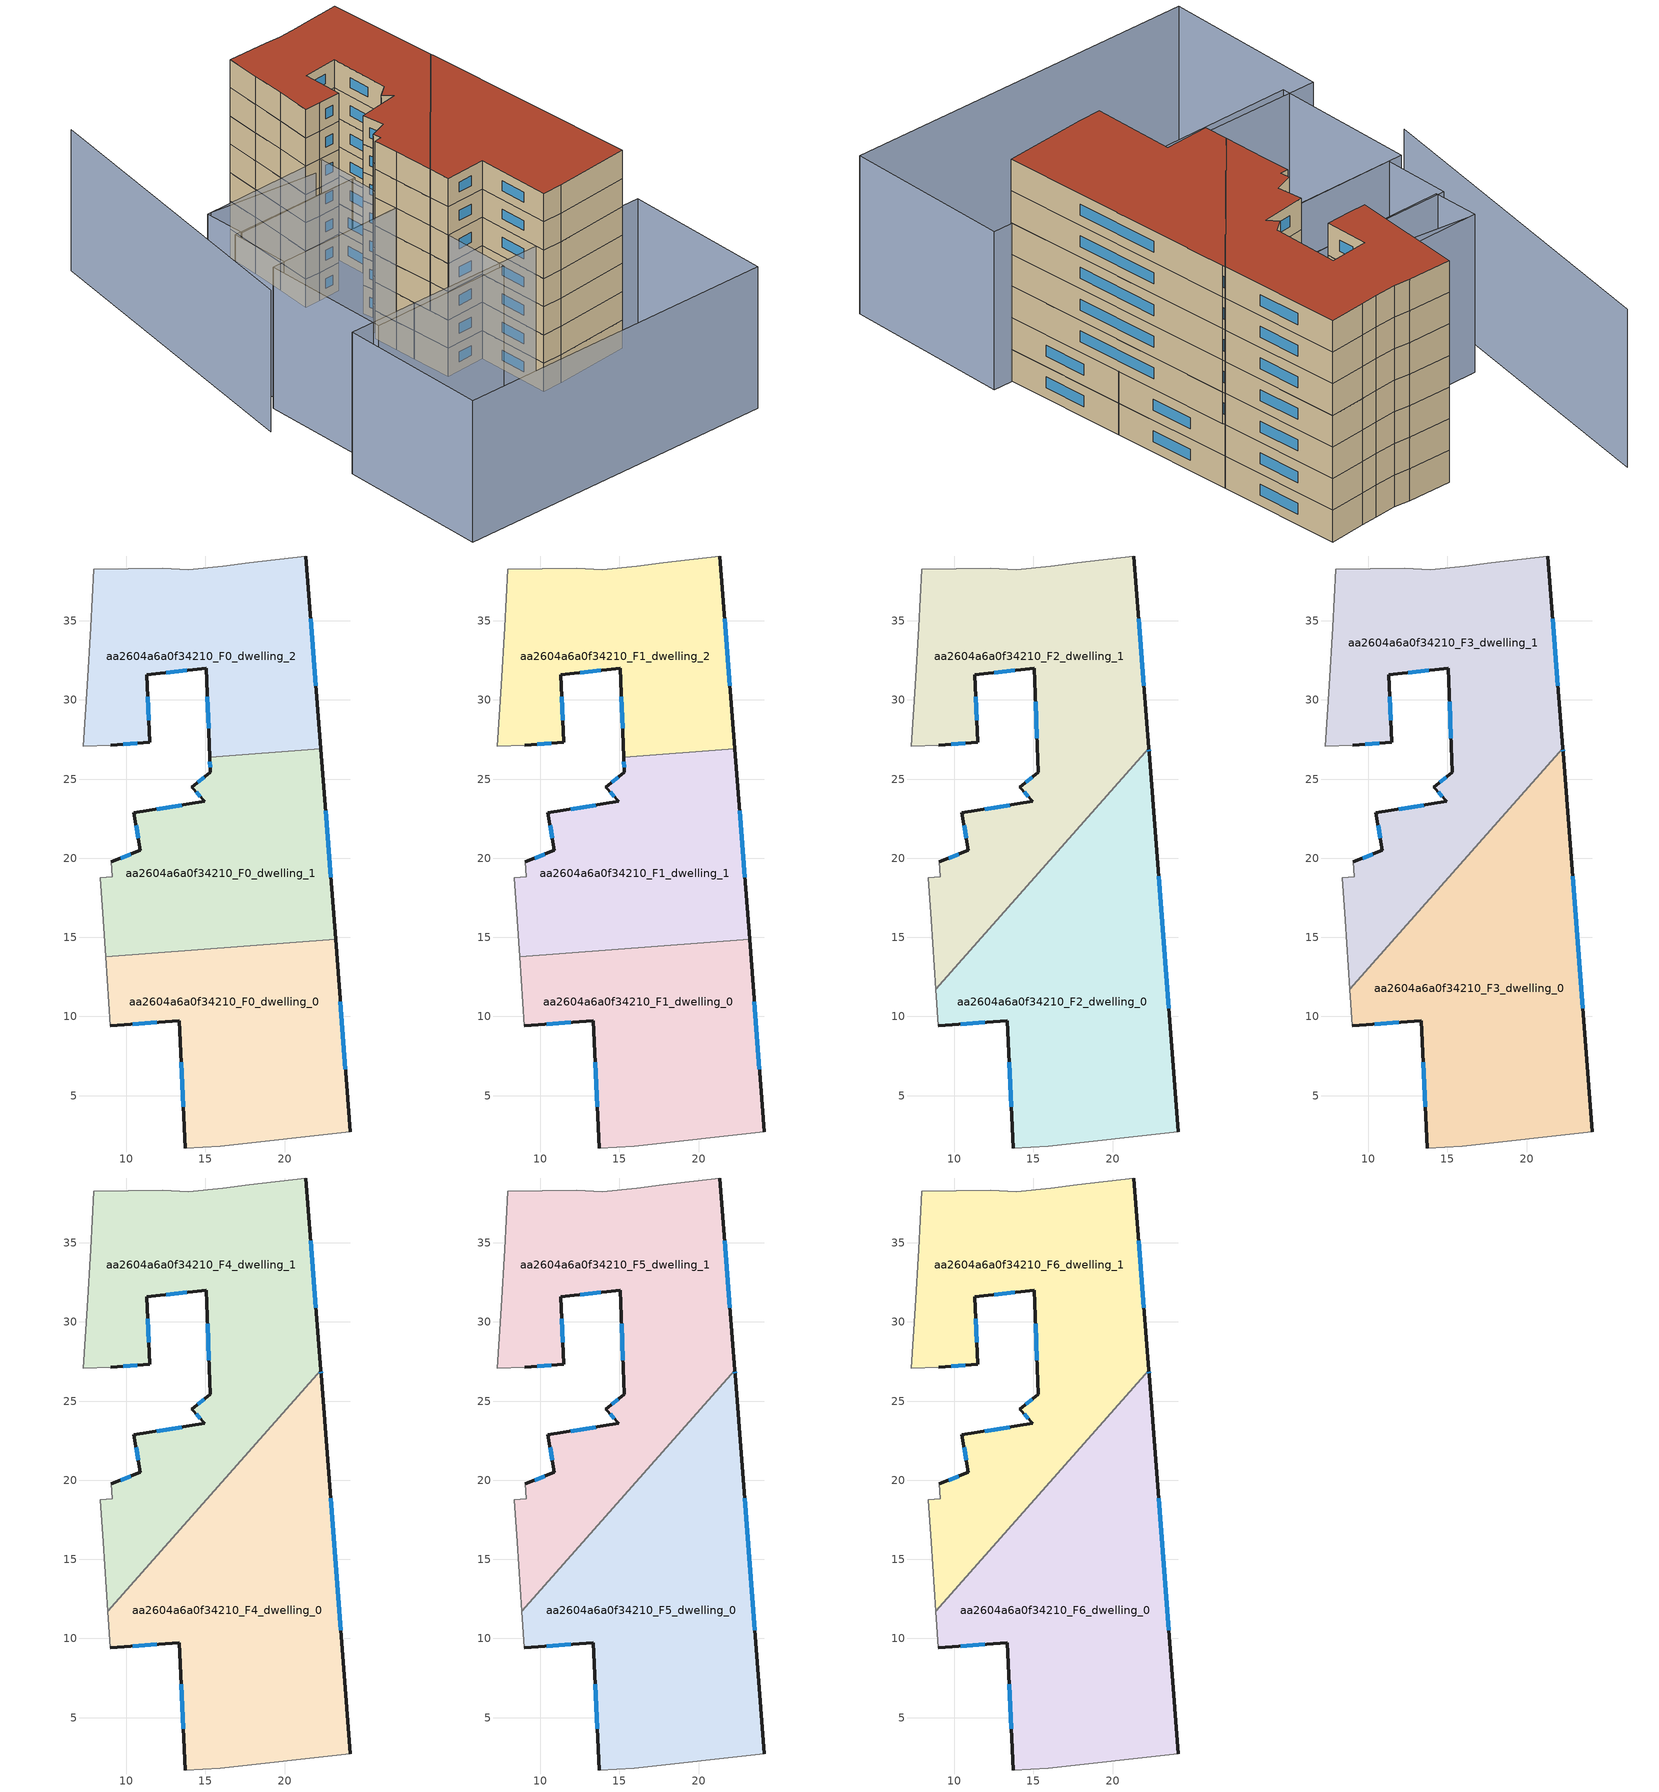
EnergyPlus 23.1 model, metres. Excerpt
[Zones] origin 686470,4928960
aa2604a6a0f34210_F0_dwelling_0
 floor ground (EU_floor_Construction): 23.22,14.89 24.16,2.72 15.95,1.8 13.74,1.69 13.36,9.73 8.98,9.4 8.69,13.77 z0
 wall outside (EU_wall_Construction): 8.98,9.4 13.36,9.73 13.74,1.69 / 24.16,2.72 23.22,14.89 z0:3
 wall adiabatic (EU_wall_Construction): 8.69,13.77 8.98,9.4 / 13.74,1.69 15.95,1.8 24.16,2.72 z0:3
 wall to aa2604a6a0f34210_F0_dwelling_1 (EU_wall_Construction): 23.22,14.89 8.69,13.77 z0:3
 window (EU_Window_Construction): 13.48,7.12 13.61,4.3 / 10.4,9.51 11.93,9.62 / 23.85,6.68 23.53,10.93 z0.98:2.02
aa2604a6a0f34210_F0_dwelling_1
 floor ground (EU_floor_Construction): 22.3,26.93 23.22,14.89 8.69,13.77 8.55,16.07 8.37,18.78 9.13,18.84 9.04,19.77 10.89,20.5 10.49,22.86 14.95,23.6 14.15,24.48 15.31,25.44 15.27,26.39 z0
 wall outside (EU_wall_Construction): 15.27,26.39 15.31,25.44 14.15,24.48 14.95,23.6 10.49,22.86 10.89,20.5 9.04,19.77 / 23.22,14.89 22.3,26.93 z0:3
 wall adiabatic (EU_wall_Construction): 9.04,19.77 9.13,18.84 8.37,18.78 8.55,16.07 8.69,13.77 z0:3
 wall to aa2604a6a0f34210_F0_dwelling_2 (EU_wall_Construction): 22.3,26.93 15.27,26.39 z0:3
 window (EU_Window_Construction): 10.29,20.26 9.64,20.01 / 10.62,22.09 10.76,21.27 / 13.5,23.36 11.94,23.1 / 14.41,24.19 14.69,23.89 / 14.93,25.13 14.52,24.79 / 15.28,26.08 15.3,25.75 / 22.92,18.81 22.6,23.02 z0.98:2.02
aa2604a6a0f34210_F0_dwelling_2
 floor ground (EU_floor_Construction): 21.34,39.1 22.3,26.93 15.27,26.39 15.06,32.02 11.29,31.59 11.48,27.32 9.03,27.15 7.28,27.08 7.55,30.92 7.76,34.59 7.96,38.26 12.3,38.34 13.91,38.24 16.1,38.46 17.77,38.66 z0
 wall outside (EU_wall_Construction): 22.3,26.93 21.34,39.1 / 9.03,27.15 11.48,27.32 11.29,31.59 15.06,32.02 15.27,26.39 z0:3
 wall adiabatic (EU_wall_Construction): 21.34,39.1 17.77,38.66 16.1,38.46 13.91,38.24 12.3,38.34 7.96,38.26 7.76,34.59 7.55,30.92 7.28,27.08 9.03,27.15 z0:3
 window (EU_Window_Construction): 21.98,30.89 21.65,35.14 / 15.13,30.19 15.2,28.22 / 12.51,31.73 13.83,31.88 / 11.42,28.71 11.35,30.2 / 9.82,27.21 10.68,27.26 z0.98:2.02
aa2604a6a0f34210_F1_dwelling_0
 floor to aa2604a6a0f34210_F0_dwelling_0 (EU_floor_Construction): 23.22,14.89 24.16,2.72 15.95,1.8 13.74,1.69 13.36,9.73 8.98,9.4 8.69,13.77 z3
 wall outside (EU_wall_Construction): 8.98,9.4 13.36,9.73 13.74,1.69 / 24.16,2.72 23.22,14.89 z3:6
 wall adiabatic (EU_wall_Construction): 8.69,13.77 8.98,9.4 / 13.74,1.69 15.95,1.8 24.16,2.72 z3:6
 wall to aa2604a6a0f34210_F1_dwelling_1 (EU_wall_Construction): 23.22,14.89 8.69,13.77 z3:6
 window (EU_Window_Construction): 13.48,7.12 13.61,4.3 / 10.4,9.51 11.93,9.62 / 23.85,6.68 23.53,10.93 z3.98:5.02
aa2604a6a0f34210_F1_dwelling_1
 floor to aa2604a6a0f34210_F0_dwelling_1 (EU_floor_Construction): 22.3,26.93 23.22,14.89 8.69,13.77 8.55,16.07 8.37,18.78 9.13,18.84 9.04,19.77 10.89,20.5 10.49,22.86 14.95,23.6 14.15,24.48 15.31,25.44 15.27,26.39 z3
 wall outside (EU_wall_Construction): 15.27,26.39 15.31,25.44 14.15,24.48 14.95,23.6 10.49,22.86 10.89,20.5 9.04,19.77 / 23.22,14.89 22.3,26.93 z3:6
 wall adiabatic (EU_wall_Construction): 9.04,19.77 9.13,18.84 8.37,18.78 8.55,16.07 8.69,13.77 z3:6
 wall to aa2604a6a0f34210_F1_dwelling_2 (EU_wall_Construction): 22.3,26.93 15.27,26.39 z3:6
 window (EU_Window_Construction): 10.29,20.26 9.64,20.01 / 10.62,22.09 10.76,21.27 / 13.5,23.36 11.94,23.1 / 14.41,24.19 14.69,23.89 / 14.93,25.13 14.52,24.79 / 15.28,26.08 15.3,25.75 / 22.92,18.81 22.6,23.02 z3.98:5.02
aa2604a6a0f34210_F1_dwelling_2
 floor to aa2604a6a0f34210_F0_dwelling_2 (EU_floor_Construction): 21.34,39.1 22.3,26.93 15.27,26.39 15.06,32.02 11.29,31.59 11.48,27.32 9.03,27.15 7.28,27.08 7.55,30.92 7.76,34.59 7.96,38.26 12.3,38.34 13.91,38.24 16.1,38.46 17.77,38.66 z3
 wall outside (EU_wall_Construction): 22.3,26.93 21.34,39.1 / 9.03,27.15 11.48,27.32 11.29,31.59 15.06,32.02 15.27,26.39 z3:6
 wall adiabatic (EU_wall_Construction): 21.34,39.1 17.77,38.66 16.1,38.46 13.91,38.24 12.3,38.34 7.96,38.26 7.76,34.59 7.55,30.92 7.28,27.08 9.03,27.15 z3:6
 window (EU_Window_Construction): 21.98,30.89 21.65,35.14 / 15.13,30.19 15.2,28.22 / 12.51,31.73 13.83,31.88 / 11.42,28.71 11.35,30.2 / 9.82,27.21 10.68,27.26 z3.98:5.02
aa2604a6a0f34210_F2_dwelling_0
 floor to aa2604a6a0f34210_F1_dwelling_0 (EU_floor_Construction): 23.22,14.89 24.16,2.72 15.95,1.8 13.74,1.69 13.36,9.73 8.98,9.4 8.83,11.73 10.78,13.93 z6
 floor to aa2604a6a0f34210_F1_dwelling_1 (EU_floor_Construction): 22.3,26.93 22.32,26.67 23.22,14.89 10.78,13.93 22.28,26.93 z6
 wall outside (EU_wall_Construction): 8.98,9.4 13.36,9.73 13.74,1.69 / 24.16,2.72 22.32,26.66 22.29,26.95 z6:9
 wall adiabatic (EU_wall_Construction): 13.74,1.69 15.95,1.8 24.16,2.72 / 8.83,11.73 8.98,9.4 z6:9
 wall to aa2604a6a0f34210_F2_dwelling_1 (EU_wall_Construction): 22.29,26.95 8.83,11.73 z6:9
 window (EU_Window_Construction): 13.48,7.12 13.61,4.3 / 10.4,9.51 11.93,9.62 / 22.31,26.75 22.3,26.85 / 23.56,10.51 22.92,18.87 z6.98:8.02
aa2604a6a0f34210_F2_dwelling_1
 floor to aa2604a6a0f34210_F1_dwelling_1 (EU_floor_Construction): 22.28,26.93 10.78,13.93 8.7,13.77 8.55,16.07 8.37,18.78 9.13,18.84 9.04,19.77 10.89,20.5 10.49,22.86 14.95,23.6 14.15,24.48 15.31,25.44 15.27,26.39 z6
 floor to aa2604a6a0f34210_F1_dwelling_2 (EU_floor_Construction): 21.34,39.1 22.29,26.95 22.28,26.93 15.27,26.39 15.06,32.02 11.29,31.59 11.48,27.32 9.03,27.15 7.28,27.08 7.55,30.92 7.76,34.59 7.96,38.26 12.3,38.34 13.91,38.24 16.1,38.46 17.77,38.66 z6
 floor to aa2604a6a0f34210_F1_dwelling_0 (EU_floor_Construction): 10.78,13.93 8.83,11.73 8.7,13.77 z6
 wall outside (EU_wall_Construction): 22.29,26.95 21.34,39.1 / 9.03,27.15 11.48,27.32 11.29,31.59 15.06,32.02 15.31,25.44 14.15,24.48 14.95,23.6 10.49,22.86 10.89,20.5 9.04,19.77 z6:9
 wall adiabatic (EU_wall_Construction): 21.34,39.1 17.77,38.66 16.1,38.46 13.91,38.24 12.3,38.34 7.96,38.26 7.76,34.59 7.55,30.92 7.28,27.08 9.03,27.15 / 9.04,19.77 9.13,18.84 8.37,18.78 8.55,16.07 8.83,11.73 z6:9
 window (EU_Window_Construction): 21.98,30.9 21.65,35.15 / 10.29,20.26 9.64,20.01 / 10.62,22.09 10.76,21.27 / 13.5,23.36 11.94,23.1 / 14.41,24.19 14.69,23.89 / 14.93,25.13 14.52,24.79 / 15.14,29.88 15.23,27.58 / 12.51,31.73 13.83,31.88 / 11.42,28.71 11.35,30.2 / 9.82,27.21 10.68,27.26 z6.98:8.02
aa2604a6a0f34210_F3_dwelling_0
 floor to aa2604a6a0f34210_F2_dwelling_0 (EU_floor_Construction): 22.32,26.66 24.16,2.72 15.95,1.8 13.74,1.69 13.36,9.73 8.98,9.4 8.83,11.73 22.29,26.95 z9
 wall outside (EU_wall_Construction): 8.98,9.4 13.36,9.73 13.74,1.69 / 24.16,2.72 22.32,26.66 22.29,26.95 z9:12
 wall adiabatic (EU_wall_Construction): 13.74,1.69 15.95,1.8 24.16,2.72 / 8.83,11.73 8.98,9.4 z9:12
 wall to aa2604a6a0f34210_F3_dwelling_1 (EU_wall_Construction): 22.29,26.95 8.83,11.73 z9:12
 window (EU_Window_Construction): 13.48,7.12 13.61,4.3 / 10.4,9.51 11.93,9.62 / 22.31,26.75 22.3,26.85 / 23.56,10.51 22.92,18.87 z9.98:11.02
aa2604a6a0f34210_F3_dwelling_1
 floor to aa2604a6a0f34210_F2_dwelling_1 (EU_floor_Construction): 21.34,39.1 22.29,26.95 8.83,11.73 8.55,16.07 8.37,18.78 9.13,18.84 9.04,19.77 10.89,20.5 10.49,22.86 14.95,23.6 14.15,24.48 15.31,25.44 15.06,32.02 11.29,31.59 11.48,27.32 9.03,27.15 7.28,27.08 7.55,30.92 7.76,34.59 7.96,38.26 12.3,38.34 13.91,38.24 16.1,38.46 17.77,38.66 z9
 wall outside (EU_wall_Construction): 22.29,26.95 21.34,39.1 / 9.03,27.15 11.48,27.32 11.29,31.59 15.06,32.02 15.31,25.44 14.15,24.48 14.95,23.6 10.49,22.86 10.89,20.5 9.04,19.77 z9:12
 wall adiabatic (EU_wall_Construction): 21.34,39.1 17.77,38.66 16.1,38.46 13.91,38.24 12.3,38.34 7.96,38.26 7.76,34.59 7.55,30.92 7.28,27.08 9.03,27.15 / 9.04,19.77 9.13,18.84 8.37,18.78 8.55,16.07 8.83,11.73 z9:12
 window (EU_Window_Construction): 21.98,30.9 21.65,35.15 / 10.29,20.26 9.64,20.01 / 10.62,22.09 10.76,21.27 / 13.5,23.36 11.94,23.1 / 14.41,24.19 14.69,23.89 / 14.93,25.13 14.52,24.79 / 15.14,29.88 15.23,27.58 / 12.51,31.73 13.83,31.88 / 11.42,28.71 11.35,30.2 / 9.82,27.21 10.68,27.26 z9.98:11.02
aa2604a6a0f34210_F4_dwelling_0
 floor to aa2604a6a0f34210_F3_dwelling_0 (EU_floor_Construction): 22.32,26.66 24.16,2.72 15.95,1.8 13.74,1.69 13.36,9.73 8.98,9.4 8.83,11.73 22.29,26.95 z12
 wall outside (EU_wall_Construction): 8.98,9.4 13.36,9.73 13.74,1.69 / 24.16,2.72 22.32,26.66 22.29,26.95 z12:15
 wall adiabatic (EU_wall_Construction): 13.74,1.69 15.95,1.8 24.16,2.72 / 8.83,11.73 8.98,9.4 z12:15
 wall to aa2604a6a0f34210_F4_dwelling_1 (EU_wall_Construction): 22.29,26.95 8.83,11.73 z12:15
 window (EU_Window_Construction): 13.48,7.12 13.61,4.3 / 10.4,9.51 11.93,9.62 / 22.31,26.75 22.3,26.85 / 23.56,10.51 22.92,18.87 z12.98:14.02
aa2604a6a0f34210_F4_dwelling_1
 floor to aa2604a6a0f34210_F3_dwelling_1 (EU_floor_Construction): 21.34,39.1 22.29,26.95 8.83,11.73 8.55,16.07 8.37,18.78 9.13,18.84 9.04,19.77 10.89,20.5 10.49,22.86 14.95,23.6 14.15,24.48 15.31,25.44 15.06,32.02 11.29,31.59 11.48,27.32 9.03,27.15 7.28,27.08 7.55,30.92 7.76,34.59 7.96,38.26 12.3,38.34 13.91,38.24 16.1,38.46 17.77,38.66 z12
 wall outside (EU_wall_Construction): 22.29,26.95 21.34,39.1 / 9.03,27.15 11.48,27.32 11.29,31.59 15.06,32.02 15.31,25.44 14.15,24.48 14.95,23.6 10.49,22.86 10.89,20.5 9.04,19.77 z12:15
 wall adiabatic (EU_wall_Construction): 21.34,39.1 17.77,38.66 16.1,38.46 13.91,38.24 12.3,38.34 7.96,38.26 7.76,34.59 7.55,30.92 7.28,27.08 9.03,27.15 / 9.04,19.77 9.13,18.84 8.37,18.78 8.55,16.07 8.83,11.73 z12:15
 window (EU_Window_Construction): 21.98,30.9 21.65,35.15 / 10.29,20.26 9.64,20.01 / 10.62,22.09 10.76,21.27 / 13.5,23.36 11.94,23.1 / 14.41,24.19 14.69,23.89 / 14.93,25.13 14.52,24.79 / 15.14,29.88 15.23,27.58 / 12.51,31.73 13.83,31.88 / 11.42,28.71 11.35,30.2 / 9.82,27.21 10.68,27.26 z12.98:14.02
aa2604a6a0f34210_F5_dwelling_0
 floor to aa2604a6a0f34210_F4_dwelling_0 (EU_floor_Construction): 22.32,26.66 24.16,2.72 15.95,1.8 13.74,1.69 13.36,9.73 8.98,9.4 8.83,11.73 22.29,26.95 z15
 wall outside (EU_wall_Construction): 8.98,9.4 13.36,9.73 13.74,1.69 / 24.16,2.72 22.32,26.66 22.29,26.95 z15:18
 wall adiabatic (EU_wall_Construction): 13.74,1.69 15.95,1.8 24.16,2.72 / 8.83,11.73 8.98,9.4 z15:18
 wall to aa2604a6a0f34210_F5_dwelling_1 (EU_wall_Construction): 22.29,26.95 8.83,11.73 z15:18
 window (EU_Window_Construction): 13.48,7.12 13.61,4.3 / 10.4,9.51 11.93,9.62 / 22.31,26.75 22.3,26.85 / 23.56,10.51 22.92,18.87 z15.98:17.02
aa2604a6a0f34210_F5_dwelling_1
 floor to aa2604a6a0f34210_F4_dwelling_1 (EU_floor_Construction): 21.34,39.1 22.29,26.95 8.83,11.73 8.55,16.07 8.37,18.78 9.13,18.84 9.04,19.77 10.89,20.5 10.49,22.86 14.95,23.6 14.15,24.48 15.31,25.44 15.06,32.02 11.29,31.59 11.48,27.32 9.03,27.15 7.28,27.08 7.55,30.92 7.76,34.59 7.96,38.26 12.3,38.34 13.91,38.24 16.1,38.46 17.77,38.66 z15
 wall outside (EU_wall_Construction): 22.29,26.95 21.34,39.1 / 9.03,27.15 11.48,27.32 11.29,31.59 15.06,32.02 15.31,25.44 14.15,24.48 14.95,23.6 10.49,22.86 10.89,20.5 9.04,19.77 z15:18
 wall adiabatic (EU_wall_Construction): 21.34,39.1 17.77,38.66 16.1,38.46 13.91,38.24 12.3,38.34 7.96,38.26 7.76,34.59 7.55,30.92 7.28,27.08 9.03,27.15 / 9.04,19.77 9.13,18.84 8.37,18.78 8.55,16.07 8.83,11.73 z15:18
 window (EU_Window_Construction): 21.98,30.9 21.65,35.15 / 10.29,20.26 9.64,20.01 / 10.62,22.09 10.76,21.27 / 13.5,23.36 11.94,23.1 / 14.41,24.19 14.69,23.89 / 14.93,25.13 14.52,24.79 / 15.14,29.88 15.23,27.58 / 12.51,31.73 13.83,31.88 / 11.42,28.71 11.35,30.2 / 9.82,27.21 10.68,27.26 z15.98:17.02
aa2604a6a0f34210_F6_dwelling_0
 floor to aa2604a6a0f34210_F5_dwelling_0 (EU_floor_Construction): 22.32,26.66 24.16,2.72 15.95,1.8 13.74,1.69 13.36,9.73 8.98,9.4 8.83,11.73 22.29,26.95 z18
 wall outside (EU_wall_Construction): 8.98,9.4 13.36,9.73 13.74,1.69 / 24.16,2.72 22.32,26.66 22.29,26.95 z18:21
 wall adiabatic (EU_wall_Construction): 13.74,1.69 15.95,1.8 24.16,2.72 / 8.83,11.73 8.98,9.4 z18:21
 wall to aa2604a6a0f34210_F6_dwelling_1 (EU_wall_Construction): 22.29,26.95 8.83,11.73 z18:21
 window (EU_Window_Construction): 13.48,7.12 13.61,4.3 / 10.4,9.51 11.93,9.62 / 22.31,26.75 22.3,26.85 / 23.56,10.51 22.92,18.87 z18.98:20.02
 roof outside (EU_roof_Construction): 24.16,2.72 22.32,26.66 22.29,26.95 8.83,11.73 8.98,9.4 13.36,9.73 13.74,1.69 15.95,1.8 z21
aa2604a6a0f34210_F6_dwelling_1
 floor to aa2604a6a0f34210_F5_dwelling_1 (EU_floor_Construction): 21.34,39.1 22.29,26.95 8.83,11.73 8.55,16.07 8.37,18.78 9.13,18.84 9.04,19.77 10.89,20.5 10.49,22.86 14.95,23.6 14.15,24.48 15.31,25.44 15.06,32.02 11.29,31.59 11.48,27.32 9.03,27.15 7.28,27.08 7.55,30.92 7.76,34.59 7.96,38.26 12.3,38.34 13.91,38.24 16.1,38.46 17.77,38.66 z18
 wall outside (EU_wall_Construction): 22.29,26.95 21.34,39.1 / 9.03,27.15 11.48,27.32 11.29,31.59 15.06,32.02 15.31,25.44 14.15,24.48 14.95,23.6 10.49,22.86 10.89,20.5 9.04,19.77 z18:21
 wall adiabatic (EU_wall_Construction): 21.34,39.1 17.77,38.66 16.1,38.46 13.91,38.24 12.3,38.34 7.96,38.26 7.76,34.59 7.55,30.92 7.28,27.08 9.03,27.15 / 9.04,19.77 9.13,18.84 8.37,18.78 8.55,16.07 8.83,11.73 z18:21
 window (EU_Window_Construction): 21.98,30.9 21.65,35.15 / 10.29,20.26 9.64,20.01 / 10.62,22.09 10.76,21.27 / 13.5,23.36 11.94,23.1 / 14.41,24.19 14.69,23.89 / 14.93,25.13 14.52,24.79 / 15.14,29.88 15.23,27.58 / 12.51,31.73 13.83,31.88 / 11.42,28.71 11.35,30.2 / 9.82,27.21 10.68,27.26 z18.98:20.02
 roof outside (EU_roof_Construction): 8.83,11.73 22.29,26.95 21.34,39.1 17.77,38.66 16.1,38.46 13.91,38.24 12.3,38.34 7.96,38.26 7.76,34.59 7.55,30.92 7.28,27.08 9.03,27.15 11.48,27.32 11.29,31.59 15.06,32.02 15.31,25.44 14.15,24.48 14.95,23.6 10.49,22.86 10.89,20.5 9.04,19.77 9.13,18.84 8.37,18.78 8.55,16.07 z21
shading: -4.47,46.04 -9.56,12.75 / 7.14,25.57 -4.61,26.62 / 21.23,37.43 7.96,38.26 / -8.9,2.27 26.16,2.87 / 26.16,2.87 26.44,-13.38 / 26.44,-13.38 -8.62,-13.98 / -8.62,-13.98 -8.9,2.27 / -6.68,15.68 8.79,16.12 / 8.79,16.12 9.19,2.02 / 9.19,2.02 -6.29,1.58 / -6.29,1.58 -6.68,15.68 / -5.48,22.26 9.03,22.63 / 9.03,22.63 9.2,16.08 / 9.2,16.08 -5.31,15.71 / -5.31,15.71 -5.48,22.26 / -5,26.61 9.12,27.15 / 9.12,27.15 9.3,22.64 / 9.3,22.64 -4.83,22.1 / -4.83,22.1 -5,26.61 z0:15
[Building]
EU S2 Campaign: North Axis=0; Terrain=City; Solar Distribution=FullExterior
[Site:Location]
Bologna: Latitude=44.5; Longitude=11.25; Time Zone=1; Elevation=37
[SizingPeriod:WeatherFileDays]
AnnualSizingPeriod: Begin Month=1; Begin Day of Month=1; End Month=12; End Day of Month=31; Day of Week for Start Day=Monday; Use Weather File Daylight Saving Period=No; Use Weather File Rain and Snow Indicators=No
[MATERIAL]
EU_InternalMass_Material: Roughness=MediumRough; Thickness=0.1; Conductivity=1; Density=1800; Specific Heat=900; Thermal Absorptance=0.9; Solar Absorptance=0.7; Visible Absorptance=0.7
[MATERIAL:NOMASS] Roughness=MediumRough; Thermal Absorptance=0.9; Solar Absorptance=0.7; Visible Absorptance=0.7
Name | Thermal Resistance
EU_wall_NoMass | 0.905828
EU_roof_NoMass | 0.37593
EU_floor_NoMass | 0.67114
[WINDOWMATERIAL:SIMPLEGLAZINGSYSTEM]
EU_Window_SimpleGlazing: UFactor=4.52486; Solar Heat Gain Coefficient=0.85; Visible Transmittance=0.85
[CONSTRUCTION]
EU_wall_Construction: EU_wall_NoMass
EU_roof_Construction: EU_roof_NoMass
EU_floor_Construction: EU_floor_NoMass
EU_InternalMass_Construction: EU_InternalMass_Material
EU_Window_Construction: EU_Window_SimpleGlazing
[ZONE] Type=1; Multiplier=1; Ceiling Height=autocalculate; Floor Area=autocalculate; Part of Total Floor Area=Yes
Name | Volume
aa2604a6a0f34210_F0_dwelling_0; aa2604a6a0f34210_F1_dwelling_0 | 440.001
aa2604a6a0f34210_F2_dwelling_0; aa2604a6a0f34210_F3_dwelling_0; aa2604a6a0f34210_F4_dwelling_0; aa2604a6a0f34210_F5_dwelling_0; aa2604a6a0f34210_F6_dwelling_0 | 660.005
aa2604a6a0f34210_F0_dwelling_1; aa2604a6a0f34210_F1_dwelling_1 | 439.991
aa2604a6a0f34210_F2_dwelling_1; aa2604a6a0f34210_F3_dwelling_1; aa2604a6a0f34210_F4_dwelling_1; aa2604a6a0f34210_F5_dwelling_1; aa2604a6a0f34210_F6_dwelling_1 | 659.981
aa2604a6a0f34210_F0_dwelling_2; aa2604a6a0f34210_F1_dwelling_2 | 440.003
[INTERNALMASS] Construction=EU_InternalMass_Construction
Name | Zone or ZoneList | Surface Area
aa2604a6a0f34210_F0_dwelling_0_EU_InternalMass | aa2604a6a0f34210_F0_dwelling_0 | 146.667
aa2604a6a0f34210_F0_dwelling_1_EU_InternalMass | aa2604a6a0f34210_F0_dwelling_1 | 146.664
aa2604a6a0f34210_F0_dwelling_2_EU_InternalMass | aa2604a6a0f34210_F0_dwelling_2 | 146.667
aa2604a6a0f34210_F1_dwelling_0_EU_InternalMass | aa2604a6a0f34210_F1_dwelling_0 | 146.667
aa2604a6a0f34210_F1_dwelling_1_EU_InternalMass | aa2604a6a0f34210_F1_dwelling_1 | 146.664
aa2604a6a0f34210_F1_dwelling_2_EU_InternalMass | aa2604a6a0f34210_F1_dwelling_2 | 146.667
aa2604a6a0f34210_F2_dwelling_0_EU_InternalMass | aa2604a6a0f34210_F2_dwelling_0 | 220.002
aa2604a6a0f34210_F2_dwelling_1_EU_InternalMass | aa2604a6a0f34210_F2_dwelling_1 | 219.993
aa2604a6a0f34210_F3_dwelling_0_EU_InternalMass | aa2604a6a0f34210_F3_dwelling_0 | 220.002
aa2604a6a0f34210_F3_dwelling_1_EU_InternalMass | aa2604a6a0f34210_F3_dwelling_1 | 219.993
aa2604a6a0f34210_F4_dwelling_0_EU_InternalMass | aa2604a6a0f34210_F4_dwelling_0 | 220.002
aa2604a6a0f34210_F4_dwelling_1_EU_InternalMass | aa2604a6a0f34210_F4_dwelling_1 | 219.993
aa2604a6a0f34210_F5_dwelling_0_EU_InternalMass | aa2604a6a0f34210_F5_dwelling_0 | 220.002
aa2604a6a0f34210_F5_dwelling_1_EU_InternalMass | aa2604a6a0f34210_F5_dwelling_1 | 219.993
aa2604a6a0f34210_F6_dwelling_0_EU_InternalMass | aa2604a6a0f34210_F6_dwelling_0 | 220.002
aa2604a6a0f34210_F6_dwelling_1_EU_InternalMass | aa2604a6a0f34210_F6_dwelling_1 | 219.993
[OTHEREQUIPMENT] Fuel Type=Electricity; Design Level Calculation Method=Watts/Area; Power per Zone Floor Area=1; Fraction Latent=0; Fraction Radiant=0; Fraction Lost=0; Carbon Dioxide Generation Rate=0; EndUse Subcategory=EU_Step8_InternalGains
Name | Zone or ZoneList or Space or SpaceList | Schedule
EU_Step8_InternalGain_aa2604a6a0f34210_F0_dwelling_0_f000 | aa2604a6a0f34210_F0_dwelling_0 | EU_Step8_GainSchedule_aa2604a6a0f34210_F0_dwelling_0_f000
EU_Step8_InternalGain_aa2604a6a0f34210_F0_dwelling_1_f000 | aa2604a6a0f34210_F0_dwelling_1 | EU_Step8_GainSchedule_aa2604a6a0f34210_F0_dwelling_1_f000
EU_Step8_InternalGain_aa2604a6a0f34210_F0_dwelling_2_f000 | aa2604a6a0f34210_F0_dwelling_2 | EU_Step8_GainSchedule_aa2604a6a0f34210_F0_dwelling_2_f000
EU_Step8_InternalGain_aa2604a6a0f34210_F1_dwelling_0_f000 | aa2604a6a0f34210_F1_dwelling_0 | EU_Step8_GainSchedule_aa2604a6a0f34210_F1_dwelling_0_f000
EU_Step8_InternalGain_aa2604a6a0f34210_F1_dwelling_1_f000 | aa2604a6a0f34210_F1_dwelling_1 | EU_Step8_GainSchedule_aa2604a6a0f34210_F1_dwelling_1_f000
EU_Step8_InternalGain_aa2604a6a0f34210_F1_dwelling_2_f000 | aa2604a6a0f34210_F1_dwelling_2 | EU_Step8_GainSchedule_aa2604a6a0f34210_F1_dwelling_2_f000
EU_Step8_InternalGain_aa2604a6a0f34210_F2_dwelling_0_f000 | aa2604a6a0f34210_F2_dwelling_0 | EU_Step8_GainSchedule_aa2604a6a0f34210_F2_dwelling_0_f000
EU_Step8_InternalGain_aa2604a6a0f34210_F2_dwelling_1_f000 | aa2604a6a0f34210_F2_dwelling_1 | EU_Step8_GainSchedule_aa2604a6a0f34210_F2_dwelling_1_f000
EU_Step8_InternalGain_aa2604a6a0f34210_F3_dwelling_0_f000 | aa2604a6a0f34210_F3_dwelling_0 | EU_Step8_GainSchedule_aa2604a6a0f34210_F3_dwelling_0_f000
EU_Step8_InternalGain_aa2604a6a0f34210_F3_dwelling_1_f000 | aa2604a6a0f34210_F3_dwelling_1 | EU_Step8_GainSchedule_aa2604a6a0f34210_F3_dwelling_1_f000
EU_Step8_InternalGain_aa2604a6a0f34210_F4_dwelling_0_f000 | aa2604a6a0f34210_F4_dwelling_0 | EU_Step8_GainSchedule_aa2604a6a0f34210_F4_dwelling_0_f000
EU_Step8_InternalGain_aa2604a6a0f34210_F4_dwelling_1_f000 | aa2604a6a0f34210_F4_dwelling_1 | EU_Step8_GainSchedule_aa2604a6a0f34210_F4_dwelling_1_f000
EU_Step8_InternalGain_aa2604a6a0f34210_F5_dwelling_0_f000 | aa2604a6a0f34210_F5_dwelling_0 | EU_Step8_GainSchedule_aa2604a6a0f34210_F5_dwelling_0_f000
EU_Step8_InternalGain_aa2604a6a0f34210_F5_dwelling_1_f000 | aa2604a6a0f34210_F5_dwelling_1 | EU_Step8_GainSchedule_aa2604a6a0f34210_F5_dwelling_1_f000
EU_Step8_InternalGain_aa2604a6a0f34210_F6_dwelling_0_f000 | aa2604a6a0f34210_F6_dwelling_0 | EU_Step8_GainSchedule_aa2604a6a0f34210_F6_dwelling_0_f000
EU_Step8_InternalGain_aa2604a6a0f34210_F6_dwelling_1_f000 | aa2604a6a0f34210_F6_dwelling_1 | EU_Step8_GainSchedule_aa2604a6a0f34210_F6_dwelling_1_f000
[ZONEVENTILATION:DESIGNFLOWRATE] Schedule=EU_AlwaysOn; Design Flow Rate Calculation Method=AirChanges/Hour; Air Changes per Hour=0.73129; Ventilation Type=Natural; Fan Pressure Rise=0; Fan Total Efficiency=1; Constant Term Coefficient=1; Temperature Term Coefficient=0; Velocity Term Coefficient=0; Velocity Squared Term Coefficient=0; Minimum Indoor Temperature=-100; Maximum Indoor Temperature=100; Delta Temperature=-100; Minimum Outdoor Temperature=-100; Maximum Outdoor Temperature=100; Maximum Wind Speed=40
Name | Zone or ZoneList or Space or SpaceList
EU_ConstantAir_aa2604a6a0f34210_F0_dwelling_0 | aa2604a6a0f34210_F0_dwelling_0
EU_ConstantAir_aa2604a6a0f34210_F0_dwelling_1 | aa2604a6a0f34210_F0_dwelling_1
EU_ConstantAir_aa2604a6a0f34210_F0_dwelling_2 | aa2604a6a0f34210_F0_dwelling_2
EU_ConstantAir_aa2604a6a0f34210_F1_dwelling_0 | aa2604a6a0f34210_F1_dwelling_0
EU_ConstantAir_aa2604a6a0f34210_F1_dwelling_1 | aa2604a6a0f34210_F1_dwelling_1
EU_ConstantAir_aa2604a6a0f34210_F1_dwelling_2 | aa2604a6a0f34210_F1_dwelling_2
EU_ConstantAir_aa2604a6a0f34210_F2_dwelling_0 | aa2604a6a0f34210_F2_dwelling_0
EU_ConstantAir_aa2604a6a0f34210_F2_dwelling_1 | aa2604a6a0f34210_F2_dwelling_1
EU_ConstantAir_aa2604a6a0f34210_F3_dwelling_0 | aa2604a6a0f34210_F3_dwelling_0
EU_ConstantAir_aa2604a6a0f34210_F3_dwelling_1 | aa2604a6a0f34210_F3_dwelling_1
EU_ConstantAir_aa2604a6a0f34210_F4_dwelling_0 | aa2604a6a0f34210_F4_dwelling_0
EU_ConstantAir_aa2604a6a0f34210_F4_dwelling_1 | aa2604a6a0f34210_F4_dwelling_1
EU_ConstantAir_aa2604a6a0f34210_F5_dwelling_0 | aa2604a6a0f34210_F5_dwelling_0
EU_ConstantAir_aa2604a6a0f34210_F5_dwelling_1 | aa2604a6a0f34210_F5_dwelling_1
EU_ConstantAir_aa2604a6a0f34210_F6_dwelling_0 | aa2604a6a0f34210_F6_dwelling_0
EU_ConstantAir_aa2604a6a0f34210_F6_dwelling_1 | aa2604a6a0f34210_F6_dwelling_1
[HVACTEMPLATE:THERMOSTAT] Constant Heating Setpoint=20; Constant Cooling Setpoint=50
EU_HeatOnly_aa2604a6a0f34210_F0_dwelling_0; EU_HeatOnly_aa2604a6a0f34210_F0_dwelling_1; EU_HeatOnly_aa2604a6a0f34210_F0_dwelling_2; EU_HeatOnly_aa2604a6a0f34210_F1_dwelling_0; EU_HeatOnly_aa2604a6a0f34210_F1_dwelling_1; EU_HeatOnly_aa2604a6a0f34210_F1_dwelling_2; EU_HeatOnly_aa2604a6a0f34210_F2_dwelling_0; EU_HeatOnly_aa2604a6a0f34210_F2_dwelling_1; EU_HeatOnly_aa2604a6a0f34210_F3_dwelling_0; EU_HeatOnly_aa2604a6a0f34210_F3_dwelling_1; EU_HeatOnly_aa2604a6a0f34210_F4_dwelling_0; EU_HeatOnly_aa2604a6a0f34210_F4_dwelling_1; EU_HeatOnly_aa2604a6a0f34210_F5_dwelling_0; EU_HeatOnly_aa2604a6a0f34210_F5_dwelling_1; EU_HeatOnly_aa2604a6a0f34210_F6_dwelling_0; EU_HeatOnly_aa2604a6a0f34210_F6_dwelling_1
[HVACTEMPLATE:ZONE:IDEALLOADSAIRSYSTEM] System Availability Schedule=EU_AlwaysOn; Maximum Heating Supply Air Temperature=50; Minimum Cooling Supply Air Temperature=13; Maximum Heating Supply Air Humidity Ratio=0.0156; Minimum Cooling Supply Air Humidity Ratio=0.0077; Heating Limit=NoLimit; Cooling Limit=NoLimit; Heating Availability Schedule=EU_AlwaysOn; Cooling Availability Schedule=EU_CoolingOff; Dehumidification Control Type=ConstantSensibleHeatRatio; Cooling Sensible Heat Ratio=0.7; Dehumidification Setpoint=60; Humidification Control Type=None; Humidification Setpoint=30; Outdoor Air Method=None; Outdoor Air Flow Rate per Person=0.00944; Outdoor Air Flow Rate per Zone Floor Area=0; Outdoor Air Flow Rate per Zone=0; Demand Controlled Ventilation Type=None; Outdoor Air Economizer Type=NoEconomizer; Heat Recovery Type=None; Sensible Heat Recovery Effectiveness=0.7; Latent Heat Recovery Effectiveness=0.65
Name | Template Thermostat
aa2604a6a0f34210_F0_dwelling_0 | EU_HeatOnly_aa2604a6a0f34210_F0_dwelling_0
aa2604a6a0f34210_F0_dwelling_1 | EU_HeatOnly_aa2604a6a0f34210_F0_dwelling_1
aa2604a6a0f34210_F0_dwelling_2 | EU_HeatOnly_aa2604a6a0f34210_F0_dwelling_2
aa2604a6a0f34210_F1_dwelling_0 | EU_HeatOnly_aa2604a6a0f34210_F1_dwelling_0
aa2604a6a0f34210_F1_dwelling_1 | EU_HeatOnly_aa2604a6a0f34210_F1_dwelling_1
aa2604a6a0f34210_F1_dwelling_2 | EU_HeatOnly_aa2604a6a0f34210_F1_dwelling_2
aa2604a6a0f34210_F2_dwelling_0 | EU_HeatOnly_aa2604a6a0f34210_F2_dwelling_0
aa2604a6a0f34210_F2_dwelling_1 | EU_HeatOnly_aa2604a6a0f34210_F2_dwelling_1
aa2604a6a0f34210_F3_dwelling_0 | EU_HeatOnly_aa2604a6a0f34210_F3_dwelling_0
aa2604a6a0f34210_F3_dwelling_1 | EU_HeatOnly_aa2604a6a0f34210_F3_dwelling_1
aa2604a6a0f34210_F4_dwelling_0 | EU_HeatOnly_aa2604a6a0f34210_F4_dwelling_0
aa2604a6a0f34210_F4_dwelling_1 | EU_HeatOnly_aa2604a6a0f34210_F4_dwelling_1
aa2604a6a0f34210_F5_dwelling_0 | EU_HeatOnly_aa2604a6a0f34210_F5_dwelling_0
aa2604a6a0f34210_F5_dwelling_1 | EU_HeatOnly_aa2604a6a0f34210_F5_dwelling_1
aa2604a6a0f34210_F6_dwelling_0 | EU_HeatOnly_aa2604a6a0f34210_F6_dwelling_0
aa2604a6a0f34210_F6_dwelling_1 | EU_HeatOnly_aa2604a6a0f34210_F6_dwelling_1
[SIZING:ZONE] Zone Cooling Design Supply Air Temperature Input Method=SupplyAirTemperature; Zone Cooling Design Supply Air Temperature=13; Zone Heating Design Supply Air Temperature Input Method=SupplyAirTemperature; Zone Heating Design Supply Air Temperature=50; Zone Cooling Design Supply Air Humidity Ratio=0.008; Zone Heating Design Supply Air Humidity Ratio=0.008; Cooling Design Air Flow Method=DesignDay; Cooling Design Air Flow Rate=0; Cooling Minimum Air Flow per Zone Floor Area=0.000762; Cooling Minimum Air Flow=0; Cooling Minimum Air Flow Fraction=0.2; Heating Design Air Flow Method=DesignDay; Heating Design Air Flow Rate=0; Heating Maximum Air Flow per Zone Floor Area=0.002032; Heating Maximum Air Flow=0.141576; Heating Maximum Air Flow Fraction=0.3; Account for Dedicated Outdoor Air System=No; Dedicated Outdoor Air System Control Strategy=NeutralSupplyAir; Dedicated Outdoor Air Low Setpoint Temperature for Design=autosize; Dedicated Outdoor Air High Setpoint Temperature for Design=autosize; Zone Load Sizing Method=Sensible Load Only No Latent Load; Zone Latent Cooling Design Supply Air Humidity Ratio Input Method=HumidityRatioDifference; Zone Cooling Design Supply Air Humidity Ratio Difference=0.005; Zone Latent Heating Design Supply Air Humidity Ratio Input Method=HumidityRatioDifference; Zone Humidification Design Supply Air Humidity Ratio Difference=0.005
aa2604a6a0f34210_F0_dwelling_0; aa2604a6a0f34210_F0_dwelling_1; aa2604a6a0f34210_F0_dwelling_2; aa2604a6a0f34210_F1_dwelling_0; aa2604a6a0f34210_F1_dwelling_1; aa2604a6a0f34210_F1_dwelling_2; aa2604a6a0f34210_F2_dwelling_0; aa2604a6a0f34210_F2_dwelling_1; aa2604a6a0f34210_F3_dwelling_0; aa2604a6a0f34210_F3_dwelling_1; aa2604a6a0f34210_F4_dwelling_0; aa2604a6a0f34210_F4_dwelling_1; aa2604a6a0f34210_F5_dwelling_0; aa2604a6a0f34210_F5_dwelling_1; aa2604a6a0f34210_F6_dwelling_0; aa2604a6a0f34210_F6_dwelling_1
[SCHEDULE:CONSTANT]
Name | Hourly Value
EU_AlwaysOn | 1
EU_CoolingOff | 0
[SCHEDULE:FILE] Column Number=1; Rows to Skip at Top=0; Number of Hours of Data=8760; Column Separator=Comma; Interpolate to Timestep=No; Minutes per Item=60; Adjust Schedule for Daylight Savings=Yes
Name | File
EU_Step8_GainSchedule_aa2604a6a0f34210_F0_dwelling_0_f000 | ../../schedules/aa2604a6a0f34210/aa2604a6a0f34210_F0_dwelling_0_f000_gain.csv
EU_Step8_GainSchedule_aa2604a6a0f34210_F0_dwelling_1_f000 | ../../schedules/aa2604a6a0f34210/aa2604a6a0f34210_F0_dwelling_1_f000_gain.csv
EU_Step8_GainSchedule_aa2604a6a0f34210_F0_dwelling_2_f000 | ../../schedules/aa2604a6a0f34210/aa2604a6a0f34210_F0_dwelling_2_f000_gain.csv
EU_Step8_GainSchedule_aa2604a6a0f34210_F1_dwelling_0_f000 | ../../schedules/aa2604a6a0f34210/aa2604a6a0f34210_F1_dwelling_0_f000_gain.csv
EU_Step8_GainSchedule_aa2604a6a0f34210_F1_dwelling_1_f000 | ../../schedules/aa2604a6a0f34210/aa2604a6a0f34210_F1_dwelling_1_f000_gain.csv
EU_Step8_GainSchedule_aa2604a6a0f34210_F1_dwelling_2_f000 | ../../schedules/aa2604a6a0f34210/aa2604a6a0f34210_F1_dwelling_2_f000_gain.csv
EU_Step8_GainSchedule_aa2604a6a0f34210_F2_dwelling_0_f000 | ../../schedules/aa2604a6a0f34210/aa2604a6a0f34210_F2_dwelling_0_f000_gain.csv
EU_Step8_GainSchedule_aa2604a6a0f34210_F2_dwelling_1_f000 | ../../schedules/aa2604a6a0f34210/aa2604a6a0f34210_F2_dwelling_1_f000_gain.csv
EU_Step8_GainSchedule_aa2604a6a0f34210_F3_dwelling_0_f000 | ../../schedules/aa2604a6a0f34210/aa2604a6a0f34210_F3_dwelling_0_f000_gain.csv
EU_Step8_GainSchedule_aa2604a6a0f34210_F3_dwelling_1_f000 | ../../schedules/aa2604a6a0f34210/aa2604a6a0f34210_F3_dwelling_1_f000_gain.csv
EU_Step8_GainSchedule_aa2604a6a0f34210_F4_dwelling_0_f000 | ../../schedules/aa2604a6a0f34210/aa2604a6a0f34210_F4_dwelling_0_f000_gain.csv
EU_Step8_GainSchedule_aa2604a6a0f34210_F4_dwelling_1_f000 | ../../schedules/aa2604a6a0f34210/aa2604a6a0f34210_F4_dwelling_1_f000_gain.csv
EU_Step8_GainSchedule_aa2604a6a0f34210_F5_dwelling_0_f000 | ../../schedules/aa2604a6a0f34210/aa2604a6a0f34210_F5_dwelling_0_f000_gain.csv
EU_Step8_GainSchedule_aa2604a6a0f34210_F5_dwelling_1_f000 | ../../schedules/aa2604a6a0f34210/aa2604a6a0f34210_F5_dwelling_1_f000_gain.csv
EU_Step8_GainSchedule_aa2604a6a0f34210_F6_dwelling_0_f000 | ../../schedules/aa2604a6a0f34210/aa2604a6a0f34210_F6_dwelling_0_f000_gain.csv
EU_Step8_GainSchedule_aa2604a6a0f34210_F6_dwelling_1_f000 | ../../schedules/aa2604a6a0f34210/aa2604a6a0f34210_F6_dwelling_1_f000_gain.csv
